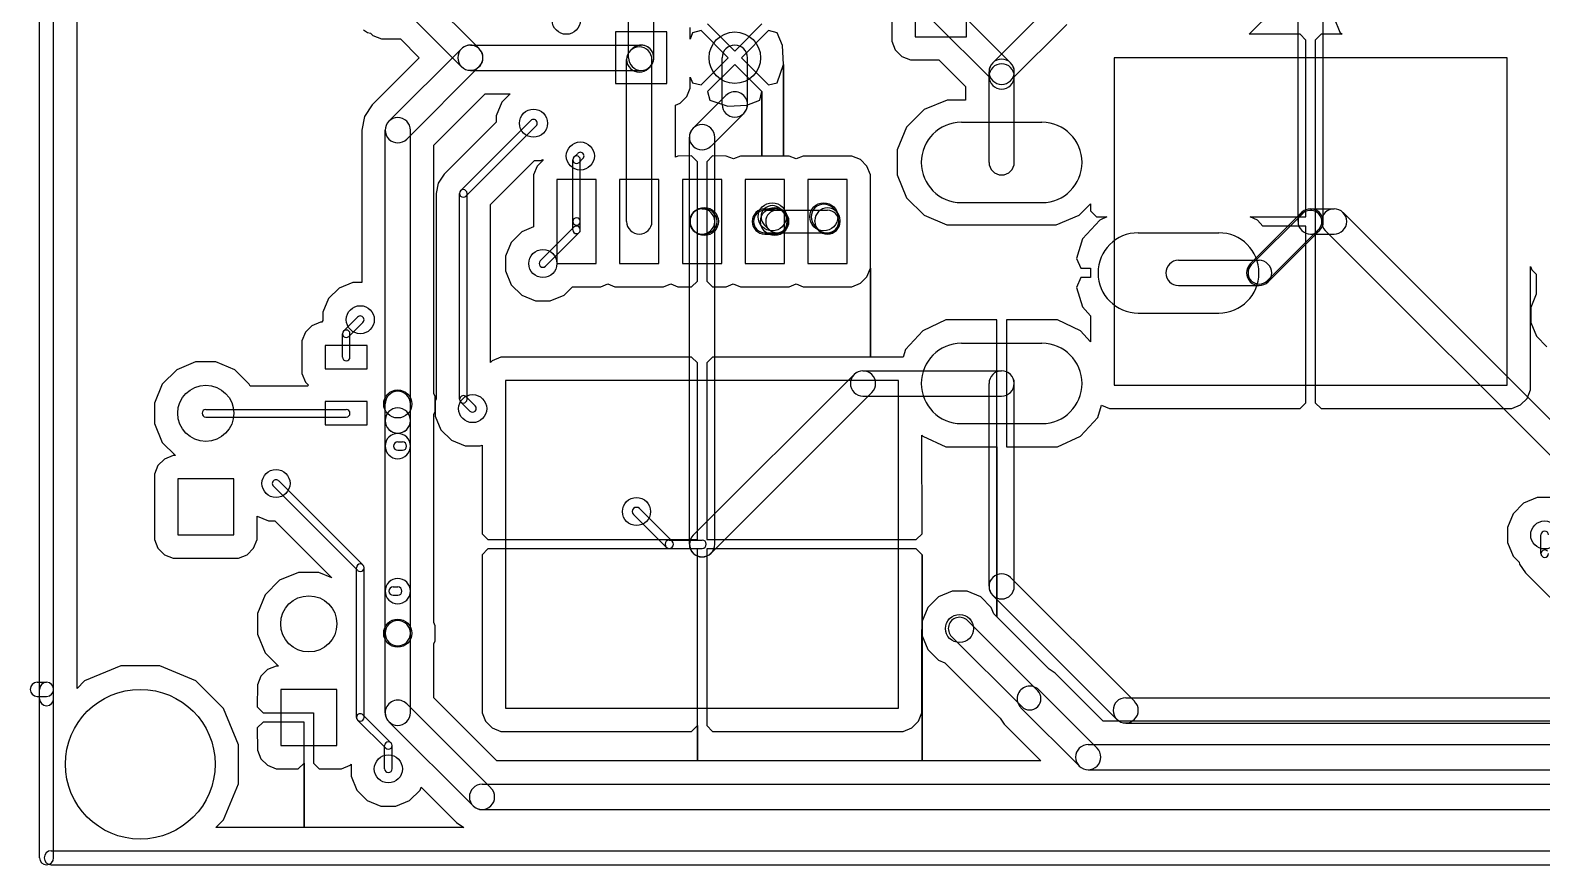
# Model space of a CAD drawing. Extents: x -29274 to 69862, y 24345 to 162744.
# Drawn here: x -8675 to 7468, y 24345 to 33264 of the extents above; entities that cross this region are included whole.
import ezdxf

# ---------------------------------------------------------------- set-up
doc = ezdxf.new("R2010")
doc.units = 0
doc.layers.add('BLACK', color=1, linetype='CONTINUOUS')

msp = doc.modelspace()

# ---------------------------------------------------------------- linework, layer by layer
at = {"layer": 'BLACK'}
for p, q in [((-8575, 26120), (-8575, 77770)), ((-8425, 26120), (-8425, 77770)), ((-8175, 26230), (-8175, 77445)), ((-8175, 26230), (-8175, 77445)), ((4865, 31220), (4865, 34670)), ((5135, 31220), (5135, 34670)), ((775, 33745), (775, 33195)), ((1325, 33195), (1325, 33745)), ((-3880, 33067), (-4503, 33690)), ((-4071, 32876), (-4694, 33499)), ((-2285, 32970), (-2285, 33420)), ((-2015, 32970), (-2015, 33420)), ((526, 33450), (526, 33146)), ((526, 33450), (526, 33146)), ((1795, 32916), (1146, 33565)), ((1605, 32916), (2204, 33515)), ((4343, 33220), (4602, 33477)), ((4343, 33220), (4602, 33477)), ((-5114, 33268), (-5073, 33240)), ((-5114, 33268), (-5073, 33240)), ((-1626, 33168), (-1626, 33294)), ((-1626, 33168), (-1626, 33294)), ((-1511, 33260), (-1602, 33237)), ((-1511, 33260), (-1602, 33237)), ((-1221, 32970), (-1511, 33260)), ((-1221, 32970), (-1511, 33260)), ((-1440, 33331), (-1150, 33041)), ((-1440, 33331), (-1150, 33041)), ((-1150, 33041), (-860, 33331)), ((-1150, 33041), (-860, 33331)), ((-789, 33260), (-1079, 32970)), ((-789, 33260), (-1079, 32970)), ((-698, 33237), (-789, 33260)), ((-698, 33237), (-789, 33260)), ((1604, 32725), (955, 33374)), ((1796, 32725), (2395, 33324)), ((5251, 33391), (5312, 33244)), ((5251, 33391), (5312, 33244)), ((-5073, 33240), (-5072, 33239)), ((-5073, 33240), (-5072, 33239)), ((-5072, 33239), (-5040, 33233)), ((-5072, 33239), (-5040, 33233)), ((-5040, 33233), (-5016, 33209)), ((-5040, 33233), (-5016, 33209)), ((-5016, 33209), (-4925, 33171)), ((-5016, 33209), (-4925, 33171)), ((-4925, 33171), (-4826, 33171)), ((-4925, 33171), (-4826, 33171)), ((-4826, 33171), (-4721, 33171)), ((-4826, 33171), (-4721, 33171)), ((-4721, 33171), (-4520, 32970)), ((-4721, 33171), (-4520, 32970)), ((-3974, 33105), (-2150, 33105)), ((-2425, 33245), (-2425, 32695)), ((-1875, 33245), (-2425, 33245)), ((-1875, 32695), (-1875, 33245)), ((-1602, 33237), (-1626, 33168)), ((-1602, 33237), (-1626, 33168)), ((-642, 33100), (-698, 33237)), ((-642, 33100), (-698, 33237)), ((-631, 32896), (-642, 33100)), ((-631, 32896), (-642, 33100)), ((526, 33146), (564, 33054)), ((526, 33146), (564, 33054)), ((775, 33195), (1325, 33195)), ((4888, 33220), (4343, 33220)), ((4888, 33220), (4343, 33220)), ((4950, 33158), (4888, 33220)), ((4950, 33158), (4888, 33220)), ((4950, 31270), (4950, 33158)), ((4950, 31270), (4950, 33158)), ((5112, 33220), (5050, 33158)), ((5112, 33220), (5050, 33158)), ((5050, 33158), (5050, 31320)), ((5050, 33158), (5050, 31320)), ((5336, 33220), (5112, 33220)), ((5336, 33220), (5112, 33220)), ((5312, 33244), (5336, 33220)), ((5312, 33244), (5336, 33220)), ((-4520, 32970), (-5022, 32467)), ((-4520, 32970), (-5022, 32467)), ((-4845, 32291), (-4070, 33066)), ((-2305, 31220), (-2305, 32950)), ((-2265, 33046), (-2246, 33065)), ((-2035, 31220), (-2035, 32950)), ((-1511, 32680), (-1221, 32970)), ((-1511, 32680), (-1221, 32970)), ((-1285, 32470), (-1285, 32970)), ((-1079, 32970), (-789, 32680)), ((-1079, 32970), (-789, 32680)), ((-1015, 32470), (-1015, 32970)), ((564, 33054), (634, 32984)), ((564, 33054), (634, 32984)), ((634, 32984), (725, 32946)), ((634, 32984), (725, 32946)), ((725, 32946), (824, 32946)), ((725, 32946), (824, 32946)), ((824, 32946), (1030, 32946)), ((824, 32946), (1030, 32946)), ((1030, 32946), (1315, 32661)), ((1030, 32946), (1315, 32661)), ((2900, 32970), (2900, 29470)), ((7100, 32970), (2900, 32970)), ((7100, 29470), (7100, 32970)), ((-4654, 32100), (-3879, 32875)), ((-3974, 32835), (-2150, 32835)), ((-2074, 32855), (-2055, 32874)), ((-1150, 32899), (-1440, 32609)), ((-1150, 32899), (-1440, 32609)), ((-860, 32609), (-1150, 32899)), ((-860, 32609), (-1150, 32899)), ((-698, 32703), (-631, 32896)), ((-698, 32703), (-631, 32896)), ((-631, 31919), (-631, 32896)), ((-631, 32896), (-631, 31919)), ((-631, 31919), (-631, 32896)), ((-631, 32896), (-631, 31919)), ((1565, 32770), (1565, 32820)), ((1835, 32770), (1835, 32820)), ((-2425, 32695), (-1875, 32695)), ((-1664, 32554), (-1626, 32645)), ((-1664, 32554), (-1626, 32645)), ((-1626, 32744), (-1626, 32762)), ((-1626, 32762), (-1602, 32703)), ((-1626, 32744), (-1626, 32762)), ((-1626, 32762), (-1602, 32703)), ((-1626, 32645), (-1626, 32744)), ((-1626, 32645), (-1626, 32744)), ((-1602, 32703), (-1511, 32680)), ((-1602, 32703), (-1511, 32680)), ((-789, 32680), (-698, 32703)), ((-789, 32680), (-698, 32703)), ((1315, 32661), (1315, 32517)), ((1315, 32661), (1315, 32517)), ((1565, 31852), (1565, 32770)), ((1835, 31852), (1835, 32770)), ((-5022, 32467), (-5106, 32343)), ((-5022, 32467), (-5106, 32343)), ((-4365, 32036), (-3816, 32585)), ((-4365, 32036), (-3816, 32585)), ((-3816, 32585), (-3549, 32585)), ((-3816, 32585), (-3549, 32585)), ((-3638, 32496), (-3699, 32350)), ((-3638, 32496), (-3699, 32350)), ((-3549, 32585), (-3638, 32496)), ((-3549, 32585), (-3638, 32496)), ((-1785, 32463), (-1734, 32484)), ((-1785, 32463), (-1734, 32484)), ((-1785, 31909), (-1785, 32463)), ((-1785, 31909), (-1785, 32463)), ((-1734, 32484), (-1664, 32554)), ((-1734, 32484), (-1664, 32554)), ((-1595, 32216), (-1246, 32565)), ((-1440, 32609), (-1417, 32518)), ((-1440, 32609), (-1417, 32518)), ((-1417, 32518), (-1224, 32451)), ((-1417, 32518), (-1224, 32451)), ((-1224, 32451), (-1020, 32462)), ((-1224, 32451), (-1020, 32462)), ((-1020, 32462), (-883, 32518)), ((-1020, 32462), (-883, 32518)), ((-883, 32518), (-860, 32609)), ((-883, 32518), (-860, 32609)), ((-860, 31919), (-860, 32609)), ((-860, 32609), (-860, 31919)), ((-860, 31919), (-860, 32609)), ((-860, 32609), (-860, 31919)), ((1117, 32517), (872, 32416)), ((1117, 32517), (872, 32416)), ((1315, 32517), (1117, 32517)), ((1315, 32517), (1117, 32517)), ((-5106, 32343), (-5135, 32195)), ((-5106, 32343), (-5135, 32195)), ((-4078, 31549), (-3329, 32298)), ((-3699, 32350), (-3699, 32282)), ((-3699, 32350), (-3699, 32282)), ((-1404, 32025), (-1055, 32374)), ((872, 32416), (685, 32229)), ((872, 32416), (685, 32229)), ((-5135, 32195), (-5135, 30569)), ((-5135, 32195), (-5135, 30569)), ((-4885, 29093), (-4885, 32195)), ((-4615, 29093), (-4615, 32195)), ((-3699, 32282), (-4255, 31725)), ((-3699, 32282), (-4255, 31725)), ((-4021, 31492), (-3272, 32241)), ((685, 32229), (583, 31984)), ((685, 32229), (583, 31984)), ((1270, 32280), (2130, 32280)), ((-4365, 29383), (-4365, 32036)), ((-4365, 29383), (-4365, 32036)), ((-1635, 31220), (-1635, 32120)), ((-1365, 31220), (-1365, 32120)), ((583, 31984), (583, 31719)), ((583, 31984), (583, 31719)), ((-3760, 31400), (-3289, 31871)), ((-3760, 31400), (-3289, 31871)), ((-3261, 31811), (-3299, 31720)), ((-3261, 31811), (-3299, 31720)), ((-3289, 31871), (-3221, 31871)), ((-3289, 31871), (-3221, 31871)), ((-3199, 31873), (-3261, 31811)), ((-3199, 31873), (-3261, 31811)), ((-3221, 31871), (-3199, 31881)), ((-3221, 31871), (-3199, 31881)), ((-3199, 31881), (-3199, 31873)), ((-3199, 31881), (-3199, 31873)), ((-2880, 31220), (-2880, 31880)), ((-2868, 31908), (-2828, 31948)), ((-2812, 31852), (-2772, 31892)), ((-2800, 31220), (-2800, 31880)), ((-1759, 31919), (-1785, 31909)), ((-1759, 31919), (-1785, 31909)), ((-1612, 31920), (-1759, 31919)), ((-1612, 31920), (-1759, 31919)), ((-1550, 31858), (-1612, 31920)), ((-1550, 31858), (-1612, 31920)), ((-1550, 31320), (-1550, 31858)), ((-1550, 31320), (-1550, 31858)), ((-1388, 31920), (-1450, 31858)), ((-1388, 31920), (-1450, 31858)), ((-1450, 31858), (-1450, 31320)), ((-1450, 31858), (-1450, 31320)), ((-1241, 31919), (-1388, 31920)), ((-1241, 31919), (-1388, 31920)), ((-1165, 31888), (-1241, 31919)), ((-1165, 31888), (-1241, 31919)), ((-1089, 31919), (-1165, 31888)), ((-1089, 31919), (-1165, 31888)), ((-860, 31919), (-1089, 31919)), ((-860, 31919), (-1089, 31919)), ((-669, 31919), (-860, 31919)), ((-669, 31919), (-860, 31919)), ((-631, 31919), (-669, 31919)), ((-631, 31919), (-669, 31919)), ((-570, 31919), (-631, 31919)), ((-570, 31919), (-631, 31919)), ((-495, 31888), (-570, 31919)), ((-495, 31888), (-570, 31919)), ((-419, 31919), (-495, 31888)), ((-419, 31919), (-495, 31888)), ((1, 31919), (-419, 31919)), ((1, 31919), (-419, 31919)), ((100, 31919), (1, 31919)), ((100, 31919), (1, 31919)), ((191, 31881), (100, 31919)), ((191, 31881), (100, 31919)), ((261, 31811), (191, 31881)), ((261, 31811), (191, 31881)), ((299, 31719), (261, 31811)), ((299, 31719), (261, 31811)), ((-4255, 31725), (-4318, 31631)), ((-4255, 31725), (-4318, 31631)), ((-3299, 31720), (-3299, 31621)), ((-3299, 31720), (-3299, 31621)), ((-3050, 31670), (-3050, 30770)), ((-2630, 31670), (-3050, 31670)), ((-2630, 30770), (-2630, 31670)), ((-2380, 31670), (-2380, 30770)), ((-1960, 31670), (-2380, 31670)), ((-1960, 30770), (-1960, 31670)), ((-1710, 31670), (-1710, 30770)), ((-1290, 31670), (-1710, 31670)), ((-1290, 30770), (-1290, 31670)), ((-1040, 31670), (-1040, 30770)), ((-620, 31670), (-1040, 31670)), ((-620, 30770), (-620, 31670)), ((-370, 31670), (-370, 30770)), ((50, 31670), (-370, 31670)), ((50, 30770), (50, 31670)), ((299, 30819), (299, 31719)), ((299, 30819), (299, 31719)), ((583, 31719), (684, 31474)), ((583, 31719), (684, 31474)), ((-4318, 31631), (-4340, 31520)), ((-4318, 31631), (-4340, 31520)), ((-4340, 31520), (-4340, 29323)), ((-4340, 31520), (-4340, 29323)), ((-4090, 29320), (-4090, 31520)), ((-4010, 29320), (-4010, 31520)), ((-3299, 31621), (-3299, 31161)), ((-3299, 31621), (-3299, 31161)), ((-3760, 29712), (-3760, 31400)), ((-3760, 29712), (-3760, 31400)), ((-1550, 31270), (-1550, 31320)), ((-1550, 31270), (-1550, 31320)), ((-1499, 31355), (-1475, 31355)), ((-1450, 31320), (-1450, 31270)), ((-1450, 31320), (-1450, 31270)), ((-830, 31340), (-160, 31340)), ((-829, 31355), (-725, 31355)), ((-700, 31340), (-160, 31340)), ((-665, 31355), (-615, 31305)), ((-104, 31365), (-65, 31326)), ((684, 31474), (871, 31287)), ((684, 31474), (871, 31287)), ((1270, 31422), (2130, 31422)), ((2528, 31286), (2650, 31409)), ((2528, 31286), (2650, 31409)), ((2650, 31409), (2650, 31332)), ((2650, 31409), (2650, 31332)), ((2650, 31332), (2712, 31270)), ((2650, 31332), (2712, 31270)), ((5000, 31355), (5250, 31355)), ((5050, 31320), (5050, 31270)), ((5050, 31320), (5050, 31270)), ((-3299, 31161), (-3426, 31108)), ((-3299, 31161), (-3426, 31108)), ((-3228, 30799), (-2869, 31158)), ((-2880, 31130), (-2880, 31220)), ((-2800, 31130), (-2800, 31220)), ((-1635, 27770), (-1635, 31220)), ((-1550, 31170), (-1550, 31270)), ((-1550, 31170), (-1550, 31270)), ((-1550, 31120), (-1550, 31170)), ((-1550, 31120), (-1550, 31170)), ((-1450, 31270), (-1450, 31170)), ((-1450, 31270), (-1450, 31170)), ((-1450, 31170), (-1450, 31120)), ((-1450, 31170), (-1450, 31120)), ((-1365, 27770), (-1365, 31220)), ((-835, 31185), (-785, 31135)), ((-295, 31220), (-295, 31230)), ((-295, 31174), (-256, 31135)), ((-25, 31220), (-25, 31230)), ((871, 31287), (1116, 31185)), ((871, 31287), (1116, 31185)), ((1116, 31185), (1381, 31185)), ((1116, 31185), (1381, 31185)), ((1381, 31185), (2283, 31185)), ((1381, 31185), (2283, 31185)), ((2283, 31185), (2528, 31286)), ((2283, 31185), (2528, 31286)), ((2747, 31234), (2563, 31033)), ((2747, 31234), (2563, 31033)), ((2712, 31270), (2824, 31270)), ((2712, 31270), (2824, 31270)), ((2824, 31270), (2747, 31234)), ((2824, 31270), (2747, 31234)), ((4431, 31234), (4353, 31270)), ((4353, 31270), (4950, 31270)), ((4431, 31234), (4353, 31270)), ((4353, 31270), (4950, 31270)), ((4355, 30766), (4904, 31315)), ((4366, 30755), (4915, 31304)), ((4489, 31170), (4431, 31234)), ((4489, 31170), (4431, 31234)), ((4950, 31170), (4489, 31170)), ((4950, 31170), (4489, 31170)), ((4950, 29282), (4950, 31170)), ((4950, 29282), (4950, 31170)), ((5050, 31270), (5050, 31170)), ((5050, 31270), (5050, 31170)), ((5050, 31170), (5050, 31120)), ((5050, 31170), (5050, 31120)), ((5346, 31315), (8095, 28566)), ((-3538, 30996), (-3599, 30850)), ((-3538, 30996), (-3599, 30850)), ((-3426, 31108), (-3538, 30996)), ((-3426, 31108), (-3538, 30996)), ((-3171, 30742), (-2812, 31101)), ((-1550, 30582), (-1550, 31120)), ((-1550, 30582), (-1550, 31120)), ((-1499, 31085), (-1475, 31085)), ((-1450, 31120), (-1450, 30582)), ((-1450, 31120), (-1450, 30582)), ((-830, 31100), (-160, 31100)), ((-829, 31085), (-725, 31085)), ((-700, 31100), (-160, 31100)), ((2563, 31033), (2498, 30825)), ((2563, 31033), (2498, 30825)), ((3159, 31099), (4019, 31099)), ((4535, 30586), (5084, 31135)), ((4546, 30575), (5095, 31124)), ((5000, 31085), (5250, 31085)), ((5050, 31120), (5050, 29282)), ((5050, 31120), (5050, 29282)), ((5155, 31124), (7904, 28375)), ((-3599, 30850), (-3599, 30691)), ((-3599, 30850), (-3599, 30691)), ((-3599, 30691), (-3538, 30544)), ((-3599, 30691), (-3538, 30544)), ((-3050, 30770), (-2630, 30770)), ((-2380, 30770), (-1960, 30770)), ((-1710, 30770), (-1290, 30770)), ((-1040, 30770), (-620, 30770)), ((-370, 30770), (50, 30770)), ((261, 30629), (299, 30720)), ((261, 30629), (299, 30720)), ((299, 30720), (299, 30819)), ((299, 30720), (299, 30819)), ((299, 29770), (299, 30720)), ((299, 30720), (299, 29770)), ((299, 29770), (299, 30720)), ((299, 30720), (299, 29770)), ((2498, 30825), (2545, 30720)), ((2498, 30825), (2545, 30720)), ((2545, 30720), (2650, 30720)), ((2545, 30720), (2650, 30720)), ((2650, 30720), (2650, 30620)), ((2650, 30720), (2650, 30620)), ((3589, 30805), (4449, 30805)), ((7349, 29519), (7349, 30739)), ((7349, 30739), (7364, 30704)), ((7349, 29519), (7349, 30739)), ((7349, 30739), (7364, 30704)), ((7364, 30704), (7410, 30658)), ((7364, 30704), (7410, 30658)), ((-5229, 30569), (-5376, 30508)), ((-5229, 30569), (-5376, 30508)), ((-5135, 30569), (-5229, 30569)), ((-5135, 30569), (-5229, 30569)), ((-3538, 30544), (-3426, 30432)), ((-3538, 30544), (-3426, 30432)), ((-2974, 30432), (-2885, 30521)), ((-2974, 30432), (-2885, 30521)), ((-2885, 30521), (-2581, 30521)), ((-2885, 30521), (-2581, 30521)), ((-2581, 30521), (-2506, 30553)), ((-2581, 30521), (-2506, 30553)), ((-2506, 30553), (-2430, 30521)), ((-2506, 30553), (-2430, 30521)), ((-2430, 30521), (-2331, 30521)), ((-2430, 30521), (-2331, 30521)), ((-2331, 30521), (-1911, 30521)), ((-2331, 30521), (-1911, 30521)), ((-1911, 30521), (-1835, 30553)), ((-1911, 30521), (-1835, 30553)), ((-1835, 30553), (-1759, 30521)), ((-1835, 30553), (-1759, 30521)), ((-1759, 30521), (-1612, 30520)), ((-1759, 30521), (-1612, 30520)), ((-1612, 30520), (-1550, 30582)), ((-1612, 30520), (-1550, 30582)), ((-1450, 30582), (-1388, 30520)), ((-1450, 30582), (-1388, 30520)), ((-1388, 30520), (-1241, 30521)), ((-1388, 30520), (-1241, 30521)), ((-1241, 30521), (-1166, 30553)), ((-1241, 30521), (-1166, 30553)), ((-1166, 30553), (-1090, 30521)), ((-1166, 30553), (-1090, 30521)), ((-1090, 30521), (-991, 30521)), ((-1090, 30521), (-991, 30521)), ((-991, 30521), (-571, 30521)), ((-991, 30521), (-571, 30521)), ((-571, 30521), (-496, 30553)), ((-571, 30521), (-496, 30553)), ((-496, 30553), (-420, 30521)), ((-496, 30553), (-420, 30521)), ((-420, 30521), (-321, 30521)), ((-420, 30521), (-321, 30521)), ((-321, 30521), (99, 30521)), ((-321, 30521), (99, 30521)), ((99, 30521), (191, 30559)), ((99, 30521), (191, 30559)), ((191, 30559), (261, 30629)), ((191, 30559), (261, 30629)), ((2545, 30620), (2498, 30515)), ((2545, 30620), (2498, 30515)), ((2498, 30515), (2563, 30307)), ((2498, 30515), (2563, 30307)), ((2650, 30620), (2545, 30620)), ((2650, 30620), (2545, 30620)), ((3589, 30535), (4449, 30535)), ((7410, 30658), (7410, 30442)), ((7410, 30658), (7410, 30442)), ((-5488, 30396), (-5549, 30250)), ((-5488, 30396), (-5549, 30250)), ((-5376, 30508), (-5488, 30396)), ((-5376, 30508), (-5488, 30396)), ((-3426, 30432), (-3280, 30371)), ((-3426, 30432), (-3280, 30371)), ((-3280, 30371), (-3121, 30371)), ((-3280, 30371), (-3121, 30371)), ((-3121, 30371), (-2974, 30432)), ((-3121, 30371), (-2974, 30432)), ((7410, 30442), (7351, 30300)), ((7410, 30442), (7351, 30300)), ((-5549, 30250), (-5549, 30160)), ((-5549, 30250), (-5549, 30160)), ((-5328, 30048), (-5178, 30198)), ((2563, 30307), (2650, 30212)), ((2563, 30307), (2650, 30212)), ((2650, 30212), (2650, 29935)), ((2650, 30212), (2650, 29935)), ((3159, 30241), (4019, 30241)), ((7351, 30300), (7351, 30141)), ((7351, 30300), (7351, 30141)), ((-5736, 30036), (-5774, 29945)), ((-5736, 30036), (-5774, 29945)), ((-5666, 30106), (-5736, 30036)), ((-5666, 30106), (-5736, 30036)), ((-5574, 30144), (-5666, 30106)), ((-5574, 30144), (-5666, 30106)), ((-5560, 30144), (-5574, 30144)), ((-5560, 30144), (-5574, 30144)), ((-5549, 30160), (-5560, 30144)), ((-5549, 30160), (-5560, 30144)), ((-5272, 29992), (-5122, 30142)), ((858, 30053), (674, 29852)), ((858, 30053), (674, 29852)), ((1105, 30168), (858, 30053)), ((1105, 30168), (858, 30053)), ((1650, 30168), (1105, 30168)), ((1650, 30168), (1105, 30168)), ((1650, 29589), (1650, 30168)), ((1650, 29589), (1650, 30168)), ((2295, 30168), (1750, 30168)), ((1750, 30168), (1750, 29589)), ((2295, 30168), (1750, 30168)), ((1750, 30168), (1750, 29589)), ((2542, 30053), (2295, 30168)), ((2542, 30053), (2295, 30168)), ((2650, 29935), (2542, 30053)), ((2650, 29935), (2542, 30053)), ((7351, 30141), (7412, 29994)), ((7351, 30141), (7412, 29994)), ((-5774, 29945), (-5774, 29846)), ((-5774, 29945), (-5774, 29846)), ((-5075, 29895), (-5525, 29895)), ((-5525, 29895), (-5525, 29645)), ((-5340, 29770), (-5340, 30020)), ((-5260, 29770), (-5260, 30020)), ((-5075, 29645), (-5075, 29895)), ((1270, 29918), (2130, 29918)), ((7412, 29994), (7524, 29882)), ((7412, 29994), (7524, 29882)), ((-6909, 29719), (-7111, 29635)), ((-6909, 29719), (-7111, 29635)), ((-6691, 29719), (-6909, 29719)), ((-6691, 29719), (-6909, 29719)), ((-6489, 29635), (-6691, 29719)), ((-6489, 29635), (-6691, 29719)), ((-5774, 29846), (-5774, 29596)), ((-5774, 29846), (-5774, 29596)), ((-3741, 29731), (-3760, 29712)), ((-3741, 29731), (-3760, 29712)), ((-3649, 29769), (-3741, 29731)), ((-3649, 29769), (-3741, 29731)), ((-1612, 29770), (-3649, 29769)), ((-1612, 29770), (-3649, 29769)), ((-1550, 29708), (-1612, 29770)), ((-1550, 29708), (-1612, 29770)), ((-1550, 27820), (-1550, 29708)), ((-1550, 27820), (-1550, 29708)), ((-1388, 29770), (-1450, 29708)), ((-1388, 29770), (-1450, 29708)), ((-1450, 29708), (-1450, 27820)), ((-1450, 29708), (-1450, 27820)), ((299, 29770), (-1388, 29770)), ((299, 29770), (-1388, 29770)), ((648, 29770), (299, 29770)), ((648, 29770), (299, 29770)), ((674, 29852), (648, 29770)), ((674, 29852), (648, 29770)), ((-7111, 29635), (-7265, 29481)), ((-7111, 29635), (-7265, 29481)), ((-6335, 29481), (-6489, 29635)), ((-6335, 29481), (-6489, 29635)), ((-5774, 29596), (-5736, 29504)), ((-5774, 29596), (-5736, 29504)), ((-5525, 29645), (-5075, 29645)), ((124, 29585), (-1595, 27866)), ((219, 29624), (1699, 29624)), ((1650, 29539), (1650, 29589)), ((1650, 29539), (1650, 29589)), ((1750, 29589), (1750, 29539)), ((1750, 29589), (1750, 29539)), ((-7265, 29481), (-7349, 29279)), ((-7265, 29481), (-7349, 29279)), ((-6327, 29460), (-6335, 29481)), ((-6327, 29460), (-6335, 29481)), ((-5712, 29460), (-6327, 29460)), ((-5712, 29460), (-6327, 29460)), ((-5736, 29504), (-5702, 29470)), ((-5736, 29504), (-5702, 29470)), ((-5702, 29470), (-5712, 29460)), ((-5702, 29470), (-5712, 29460)), ((-4351, 29349), (-4365, 29383)), ((-4351, 29349), (-4365, 29383)), ((-3600, 29520), (-3600, 26020)), ((600, 29520), (-3600, 29520)), ((315, 29394), (-1404, 27675)), ((600, 26020), (600, 29520)), ((1565, 27321), (1565, 29489)), ((1650, 29439), (1650, 29539)), ((1650, 29439), (1650, 29539)), ((1650, 29389), (1650, 29439)), ((1650, 29389), (1650, 29439)), ((1650, 28810), (1650, 29389)), ((1650, 28810), (1650, 29389)), ((1750, 29539), (1750, 29439)), ((1750, 29539), (1750, 29439)), ((1750, 29439), (1750, 29389)), ((1750, 29439), (1750, 29389)), ((1750, 29389), (1750, 28810)), ((1750, 29389), (1750, 28810)), ((1835, 27321), (1835, 29489)), ((2900, 29470), (7100, 29470)), ((7311, 29329), (7349, 29420)), ((7311, 29329), (7349, 29420)), ((7349, 29420), (7349, 29519)), ((7349, 29420), (7349, 29519)), ((-7349, 29279), (-7349, 29061)), ((-7349, 29279), (-7349, 29061)), ((-5075, 29295), (-5525, 29295)), ((-5525, 29295), (-5525, 29045)), ((-5075, 29045), (-5075, 29295)), ((-4885, 29092), (-4885, 29270)), ((-4615, 29092), (-4615, 29270)), ((-4351, 29190), (-4351, 29349)), ((-4351, 29190), (-4351, 29349)), ((-4340, 29322), (-4349, 29300)), ((-4340, 29322), (-4349, 29300)), ((-4349, 29300), (-4349, 29141)), ((-4349, 29300), (-4349, 29141)), ((-4340, 29323), (-4340, 29322)), ((-4340, 29323), (-4340, 29322)), ((-3979, 29192), (-4078, 29291)), ((-3922, 29249), (-4021, 29348)), ((219, 29354), (1699, 29354)), ((2726, 29126), (2766, 29256)), ((2726, 29126), (2766, 29256)), ((2766, 29256), (2851, 29221)), ((2766, 29256), (2851, 29221)), ((2851, 29221), (4888, 29220)), ((2851, 29221), (4888, 29220)), ((4888, 29220), (4950, 29282)), ((4888, 29220), (4950, 29282)), ((5050, 29282), (5112, 29220)), ((5050, 29282), (5112, 29220)), ((5112, 29220), (7149, 29221)), ((5112, 29220), (7149, 29221)), ((7149, 29221), (7241, 29259)), ((7149, 29221), (7241, 29259)), ((7241, 29259), (7311, 29329)), ((7241, 29259), (7311, 29329)), ((-7349, 29061), (-7265, 28859)), ((-7349, 29061), (-7265, 28859)), ((-6800, 29210), (-5300, 29210)), ((-6800, 29130), (-5300, 29130)), ((-4885, 28820), (-4885, 29092)), ((-4615, 28820), (-4615, 29092)), ((-4365, 29157), (-4351, 29190)), ((-4365, 29157), (-4351, 29190)), ((-4365, 29092), (-4365, 29157)), ((-4365, 29092), (-4365, 29157)), ((-4365, 28820), (-4365, 29092)), ((-4365, 28820), (-4365, 29092)), ((-4349, 29141), (-4288, 28994)), ((-4349, 29141), (-4288, 28994)), ((1270, 29060), (2130, 29060)), ((2542, 28925), (2726, 29126)), ((2542, 28925), (2726, 29126)), ((-5525, 29045), (-5075, 29045)), ((-4288, 28994), (-4176, 28882)), ((-4288, 28994), (-4176, 28882)), ((850, 27882), (849, 28935)), ((849, 28935), (858, 28925)), ((850, 27882), (849, 28935)), ((849, 28935), (858, 28925)), ((858, 28925), (1105, 28810)), ((858, 28925), (1105, 28810)), ((2295, 28810), (2542, 28925)), ((2295, 28810), (2542, 28925)), ((-7265, 28859), (-7125, 28719)), ((-7265, 28859), (-7125, 28719)), ((-4885, 27270), (-4885, 28820)), ((-4750, 28865), (-4700, 28865)), ((-4750, 28865), (-4700, 28865)), ((-4750, 28865), (-4700, 28865)), ((-4750, 28775), (-4700, 28775)), ((-4750, 28775), (-4700, 28775)), ((-4750, 28775), (-4700, 28775)), ((-4615, 27270), (-4615, 28820)), ((-4365, 27270), (-4365, 28820)), ((-4365, 27270), (-4365, 28820)), ((-4176, 28882), (-4030, 28821)), ((-4176, 28882), (-4030, 28821)), ((-4030, 28821), (-3871, 28821)), ((-4030, 28821), (-3871, 28821)), ((-3871, 28821), (-3850, 28830)), ((-3871, 28821), (-3850, 28830)), ((-3850, 28830), (-3850, 27882)), ((-3850, 28830), (-3850, 27882)), ((1105, 28810), (1650, 28810)), ((1105, 28810), (1650, 28810)), ((1650, 26994), (1650, 28810)), ((1650, 28810), (1650, 26994)), ((1650, 26994), (1650, 28810)), ((1650, 28810), (1650, 26994)), ((1750, 28810), (2295, 28810)), ((1750, 28810), (2295, 28810)), ((-7311, 28611), (-7349, 28520)), ((-7311, 28611), (-7349, 28520)), ((-7241, 28681), (-7311, 28611)), ((-7241, 28681), (-7311, 28611)), ((-7149, 28719), (-7241, 28681)), ((-7149, 28719), (-7241, 28681)), ((-7125, 28719), (-7149, 28719)), ((-7125, 28719), (-7149, 28719)), ((-7349, 28520), (-7349, 28421)), ((-7349, 28520), (-7349, 28421)), ((-7349, 28421), (-7349, 27821)), ((-7349, 28421), (-7349, 27821)), ((-6500, 28470), (-7100, 28470)), ((-7100, 28470), (-7100, 27870)), ((-6500, 27870), (-6500, 28470)), ((-5122, 27549), (-6021, 28448)), ((-5179, 27492), (-6078, 28391)), ((7421, 28269), (7274, 28208)), ((7421, 28269), (7274, 28208)), ((7580, 28269), (7421, 28269)), ((7580, 28269), (7421, 28269)), ((-2168, 28151), (-1819, 27802)), ((7162, 28096), (7101, 27950)), ((7162, 28096), (7101, 27950)), ((7274, 28208), (7162, 28096)), ((7274, 28208), (7162, 28096)), ((-6251, 27919), (-6251, 28072)), ((-6251, 28072), (-6130, 28021)), ((-6251, 27919), (-6251, 28072)), ((-6251, 28072), (-6130, 28021)), ((-6130, 28021), (-6062, 28021)), ((-6130, 28021), (-6062, 28021)), ((-6062, 28021), (-5453, 27412)), ((-6062, 28021), (-5453, 27412)), ((-2231, 28088), (-1882, 27739)), ((7101, 27950), (7101, 27791)), ((7101, 27950), (7101, 27791)), ((-7349, 27821), (-7311, 27729)), ((-7349, 27821), (-7311, 27729)), ((-7100, 27870), (-6500, 27870)), ((-6289, 27729), (-6251, 27820)), ((-6289, 27729), (-6251, 27820)), ((-6251, 27820), (-6251, 27919)), ((-6251, 27820), (-6251, 27919)), ((-3850, 27882), (-3788, 27820)), ((-3850, 27882), (-3788, 27820)), ((-3788, 27820), (-1550, 27820)), ((-3788, 27820), (-1550, 27820)), ((-1850, 27815), (-1500, 27815)), ((-1450, 27820), (788, 27820)), ((-1450, 27820), (788, 27820)), ((788, 27820), (850, 27882)), ((788, 27820), (850, 27882)), ((7101, 27791), (7162, 27644)), ((7101, 27791), (7162, 27644)), ((7460, 27670), (7460, 27870)), ((-7311, 27729), (-7241, 27659)), ((-7311, 27729), (-7241, 27659)), ((-7241, 27659), (-7150, 27621)), ((-7241, 27659), (-7150, 27621)), ((-7150, 27621), (-7051, 27621)), ((-7150, 27621), (-7051, 27621)), ((-7051, 27621), (-6451, 27621)), ((-7051, 27621), (-6451, 27621)), ((-6451, 27621), (-6359, 27659)), ((-6451, 27621), (-6359, 27659)), ((-6359, 27659), (-6289, 27729)), ((-6359, 27659), (-6289, 27729)), ((-3788, 27720), (-3850, 27658)), ((-3788, 27720), (-3850, 27658)), ((-3850, 27658), (-3849, 26069)), ((-3850, 27658), (-3849, 26069)), ((-1550, 27720), (-3788, 27720)), ((-1550, 27720), (-3788, 27720)), ((-1850, 27725), (-1500, 27725)), ((-1550, 25832), (-1550, 27720)), ((-1550, 25832), (-1550, 27720)), ((788, 27720), (-1450, 27720)), ((-1450, 27720), (-1450, 25832)), ((788, 27720), (-1450, 27720)), ((-1450, 27720), (-1450, 25832)), ((850, 27658), (788, 27720)), ((850, 27658), (788, 27720)), ((849, 26069), (850, 27658)), ((849, 26069), (850, 27658)), ((850, 25455), (850, 27658)), ((850, 27658), (850, 25455)), ((850, 25455), (850, 27658)), ((850, 27658), (850, 25455)), ((7162, 27644), (7228, 27578)), ((7162, 27644), (7228, 27578)), ((-5809, 27469), (-6011, 27385)), ((-5809, 27469), (-6011, 27385)), ((-5591, 27469), (-5809, 27469)), ((-5591, 27469), (-5809, 27469)), ((-5453, 27412), (-5591, 27469)), ((-5453, 27412), (-5591, 27469)), ((-5190, 25920), (-5190, 27520)), ((-5110, 25920), (-5110, 27520)), ((7228, 27578), (7232, 27559)), ((7228, 27578), (7232, 27559)), ((7232, 27559), (7295, 27465)), ((7232, 27559), (7295, 27465)), ((7295, 27465), (8344, 26416)), ((7295, 27465), (8344, 26416)), ((-6011, 27385), (-6165, 27231)), ((-6011, 27385), (-6165, 27231)), ((-4800, 27315), (-4750, 27315)), ((1796, 27415), (3119, 26092)), ((-6165, 27231), (-6249, 27029)), ((-6165, 27231), (-6249, 27029)), ((-4885, 26820), (-4885, 27270)), ((-4800, 27225), (-4750, 27225)), ((-4615, 26820), (-4615, 27270)), ((-4365, 26933), (-4365, 27270)), ((-4365, 26933), (-4365, 27270)), ((1024, 27208), (912, 27096)), ((1024, 27208), (912, 27096)), ((1171, 27269), (1024, 27208)), ((1171, 27269), (1024, 27208)), ((1330, 27269), (1171, 27269)), ((1330, 27269), (1171, 27269)), ((1476, 27208), (1330, 27269)), ((1476, 27208), (1330, 27269)), ((1588, 27096), (1476, 27208)), ((1588, 27096), (1476, 27208)), ((1605, 27224), (2928, 25901)), ((-6249, 27029), (-6249, 26811)), ((-6249, 27029), (-6249, 26811)), ((912, 27096), (851, 26950)), ((912, 27096), (851, 26950)), ((1616, 27028), (1588, 27096)), ((1616, 27028), (1588, 27096)), ((1650, 26994), (1616, 27028)), ((1650, 26994), (1616, 27028)), ((2207, 26436), (1650, 26994)), ((2207, 26436), (1650, 26994)), ((-6249, 26811), (-6165, 26609)), ((-6249, 26811), (-6165, 26609)), ((-4885, 25970), (-4885, 26820)), ((-4615, 25970), (-4615, 26820)), ((-4351, 26899), (-4365, 26933)), ((-4351, 26899), (-4365, 26933)), ((-4351, 26740), (-4351, 26899)), ((-4351, 26740), (-4351, 26899)), ((851, 26950), (851, 26791)), ((851, 26950), (851, 26791)), ((2085, 26205), (1335, 26955)), ((-4365, 26707), (-4351, 26740)), ((-4365, 26707), (-4351, 26740)), ((-4365, 26130), (-4365, 26707)), ((-4365, 26130), (-4365, 26707)), ((851, 26791), (912, 26644)), ((851, 26791), (912, 26644)), ((912, 26644), (1024, 26532)), ((912, 26644), (1024, 26532)), ((1915, 26035), (1165, 26785)), ((-6165, 26609), (-6025, 26469)), ((-6165, 26609), (-6025, 26469)), ((1024, 26532), (1092, 26504)), ((1024, 26532), (1092, 26504)), ((1092, 26504), (1684, 25913)), ((1092, 26504), (1684, 25913)), ((-7708, 26470), (-8094, 26310)), ((-7708, 26470), (-8094, 26310)), ((-7290, 26470), (-7708, 26470)), ((-7290, 26470), (-7708, 26470)), ((-6905, 26310), (-7290, 26470)), ((-6905, 26310), (-7290, 26470)), ((-6211, 26361), (-6249, 26269)), ((-6211, 26361), (-6249, 26269)), ((-6141, 26431), (-6211, 26361)), ((-6141, 26431), (-6211, 26361)), ((-6050, 26469), (-6141, 26431)), ((-6050, 26469), (-6141, 26431)), ((-6025, 26469), (-6050, 26469)), ((-6025, 26469), (-6050, 26469)), ((2272, 26392), (2207, 26436)), ((2272, 26392), (2207, 26436)), ((2784, 25880), (2272, 26392)), ((2784, 25880), (2272, 26392)), ((-8600, 26295), (-8500, 26295)), ((-8575, 24420), (-8575, 26220)), ((-8425, 24420), (-8425, 26220)), ((-8094, 26310), (-8175, 26230)), ((-8094, 26310), (-8175, 26230)), ((-6610, 26014), (-6905, 26310)), ((-6610, 26014), (-6905, 26310)), ((-6249, 26269), (-6250, 26032)), ((-6249, 26269), (-6250, 26032)), ((-5400, 26220), (-6000, 26220)), ((-6000, 26220), (-6000, 25620)), ((-5400, 25620), (-5400, 26220)), ((2719, 25592), (2096, 26215)), ((-8600, 26145), (-8500, 26145)), ((-6450, 25628), (-6610, 26014)), ((-6450, 25628), (-6610, 26014)), ((-6250, 26032), (-6188, 25970)), ((-6250, 26032), (-6188, 25970)), ((-3755, 25166), (-4654, 26065)), ((-3691, 25455), (-4365, 26130)), ((-3691, 25455), (-4365, 26130)), ((-3849, 26069), (-3849, 25970)), ((-3849, 26069), (-3849, 25970)), ((-3600, 26020), (600, 26020)), ((849, 25970), (849, 26069)), ((849, 25970), (849, 26069)), ((2528, 25401), (1905, 26024)), ((3025, 26130), (10949, 26130)), ((-6188, 25870), (-6250, 25808)), ((-6188, 25870), (-6250, 25808)), ((-6188, 25970), (-5800, 25970)), ((-6188, 25970), (-5800, 25970)), ((-5750, 25870), (-6188, 25870)), ((-5750, 25870), (-6188, 25870)), ((-5800, 25970), (-5750, 25970)), ((-5800, 25970), (-5750, 25970)), ((-5750, 25970), (-5650, 25970)), ((-5750, 25970), (-5650, 25970)), ((-5750, 25432), (-5750, 25870)), ((-5750, 25432), (-5750, 25870)), ((-5650, 25970), (-5650, 25870)), ((-5650, 25970), (-5650, 25870)), ((-5650, 25870), (-5650, 25820)), ((-5650, 25870), (-5650, 25820)), ((-4878, 25592), (-5178, 25892)), ((-4822, 25648), (-5122, 25948)), ((-3946, 24975), (-4845, 25874)), ((-3849, 25970), (-3811, 25879)), ((-3849, 25970), (-3811, 25879)), ((-3811, 25879), (-3741, 25809)), ((-3811, 25879), (-3741, 25809)), ((-1612, 25770), (-1550, 25832)), ((-1612, 25770), (-1550, 25832)), ((-1550, 25455), (-1550, 25832)), ((-1550, 25832), (-1550, 25455)), ((-1550, 25455), (-1550, 25832)), ((-1550, 25832), (-1550, 25455)), ((-1450, 25832), (-1388, 25770)), ((-1450, 25832), (-1388, 25770)), ((741, 25809), (811, 25879)), ((741, 25809), (811, 25879)), ((811, 25879), (849, 25970)), ((811, 25879), (849, 25970)), ((1684, 25913), (1728, 25848)), ((1684, 25913), (1728, 25848)), ((1728, 25848), (2120, 25455)), ((1728, 25848), (2120, 25455)), ((17319, 25880), (2784, 25880)), ((17319, 25880), (2784, 25880)), ((3025, 25860), (10949, 25860)), ((-6250, 25808), (-6249, 25571)), ((-6250, 25808), (-6249, 25571)), ((-5650, 25820), (-5650, 25432)), ((-5650, 25820), (-5650, 25432)), ((-3741, 25809), (-3649, 25771)), ((-3741, 25809), (-3649, 25771)), ((-3649, 25771), (-1612, 25770)), ((-3649, 25771), (-1612, 25770)), ((-1388, 25770), (649, 25771)), ((-1388, 25770), (649, 25771)), ((649, 25771), (741, 25809)), ((649, 25771), (741, 25809)), ((-6450, 25210), (-6450, 25628)), ((-6450, 25210), (-6450, 25628)), ((-6249, 25571), (-6211, 25479)), ((-6249, 25571), (-6211, 25479)), ((-6000, 25620), (-5400, 25620)), ((-4890, 25370), (-4890, 25620)), ((-4810, 25370), (-4810, 25620)), ((2625, 25630), (21775, 25630)), ((-6211, 25479), (-6141, 25409)), ((-6211, 25479), (-6141, 25409)), ((-6141, 25409), (-6050, 25371)), ((-6141, 25409), (-6050, 25371)), ((-6050, 25371), (-5951, 25371)), ((-6050, 25371), (-5951, 25371)), ((-5951, 25371), (-5812, 25370)), ((-5951, 25371), (-5812, 25370)), ((-5812, 25370), (-5750, 25432)), ((-5812, 25370), (-5750, 25432)), ((-5750, 24745), (-5750, 25432)), ((-5750, 25432), (-5750, 24745)), ((-5750, 24745), (-5750, 25432)), ((-5750, 25432), (-5750, 24745)), ((-5650, 25432), (-5588, 25370)), ((-5650, 25432), (-5588, 25370)), ((-5588, 25370), (-5449, 25371)), ((-5588, 25370), (-5449, 25371)), ((-5449, 25371), (-5350, 25371)), ((-5449, 25371), (-5350, 25371)), ((-5350, 25371), (-5259, 25409)), ((-5350, 25371), (-5259, 25409)), ((-5259, 25409), (-5249, 25419)), ((-5259, 25409), (-5249, 25419)), ((-5249, 25419), (-5249, 25291)), ((-5249, 25419), (-5249, 25291)), ((-1550, 25455), (-3691, 25455)), ((-1550, 25455), (-3691, 25455)), ((850, 25455), (-1550, 25455)), ((850, 25455), (-1550, 25455)), ((2120, 25455), (850, 25455)), ((2120, 25455), (850, 25455)), ((2625, 25360), (21775, 25360)), ((-6610, 24825), (-6450, 25210)), ((-6610, 24825), (-6450, 25210)), ((-5249, 25291), (-5188, 25144)), ((-5249, 25291), (-5188, 25144)), ((-3850, 25205), (58250, 25205)), ((-5188, 25144), (-5076, 25032)), ((-5188, 25144), (-5076, 25032)), ((-5076, 25032), (-4930, 24971)), ((-5076, 25032), (-4930, 24971)), ((-4771, 24971), (-4624, 25032)), ((-4771, 24971), (-4624, 25032)), ((-4624, 25032), (-4512, 25144)), ((-4624, 25032), (-4512, 25144)), ((-4512, 25144), (-4500, 25175)), ((-4512, 25144), (-4500, 25175)), ((-4500, 25175), (-4123, 24798)), ((-4500, 25175), (-4123, 24798)), ((-4930, 24971), (-4771, 24971)), ((-4930, 24971), (-4771, 24971)), ((-3850, 24935), (58250, 24935)), ((-6691, 24745), (-6610, 24825)), ((-6691, 24745), (-6610, 24825)), ((-5750, 24745), (-6691, 24745)), ((-5750, 24745), (-6691, 24745)), ((-4044, 24745), (-5750, 24745)), ((-4044, 24745), (-5750, 24745)), ((-4123, 24798), (-4122, 24798)), ((-4123, 24798), (-4122, 24798)), ((-4122, 24798), (-4044, 24745)), ((-4122, 24798), (-4044, 24745)), ((-8450, 24495), (61700, 24495)), ((-8450, 24345), (61700, 24345))]:
    msp.add_line(p, q, dxfattribs=at)
for centre, radius in [((-2950, 33370), 150), ((-1150, 32970), 275), ((-3300, 32270), 150), ((-2800, 31920), 150), ((-1475, 31220), 150), ((-750, 31270), 150), ((-725, 31220), 150), ((-200, 31270), 150), ((-3200, 30770), 150), ((-5150, 30170), 150), ((-6800, 29170), 300), ((-4750, 29270), 150), ((-3950, 29220), 150), ((-6050, 28420), 150), ((-2200, 28120), 150), ((7500, 27870), 150), ((-5700, 26920), 300), ((-4750, 26820), 150), ((1250, 26870), 150), ((-7500, 25420), 800), ((-4850, 25370), 150)]:
    msp.add_circle(centre, radius, dxfattribs=at)
for centre, radius, start, end in [((-3974, 32970), 135, 90, 270), ((-3975, 32970), 135, 315, 495), ((-2150, 32970), 135, 315, 495), ((-2150, 32970), 135, 270, 450), ((-1150, 32970), 135, 360, 540), ((-3975, 32971), 135, 225, 405), ((-2170, 32950), 135, 360, 540), ((-2170, 32950), 135, 135, 315), ((-2150, 32970), 135, 180, 360), ((1700, 32820), 135, 360, 540), ((1700, 32820), 135, 135, 315), ((1700, 32770), 135, 360, 540), ((1700, 32820), 135, 225, 405), ((1700, 32770), 135, 180, 360), ((-1150, 32470), 135, 180, 360), ((-1150, 32470), 135, 315, 495), ((-4750, 32195), 135, 360, 540), ((-4749, 32196), 135, 135, 315), ((-3300, 32270), 40, 315, 495), ((-1500, 32120), 135, 360, 540), ((-1500, 32120), 135, 135, 315), ((1270, 31851), 429, 90, 270), ((2130, 31851), 429, 270, 450), ((-2840, 31880), 40, 360, 540), ((-2840, 31880), 40, 135, 315), ((-2800, 31920), 40, 315, 495), ((1700, 31852), 135, 180, 360), ((-4050, 31520), 40, 360, 540), ((-4050, 31520), 40, 135, 315), ((-1500, 31220), 135, 360, 540), ((-1499, 31220), 135, 90, 270), ((-1475, 31220), 135, 270, 450), ((-829, 31220), 135, 90, 270), ((-830, 31220), 120, 90, 270), ((-750, 31270), 120, 45, 225), ((-700, 31220), 120, 90, 270), ((-725, 31220), 135, 270, 450), ((-200, 31270), 135, 45, 225), ((-160, 31230), 135, 360, 540), ((-160, 31230), 135, 225, 405), ((-160, 31220), 120, 270, 450), ((-160, 31220), 120, 270, 450), ((5000, 31220), 135, 90, 270), ((4999, 31219), 135, 315, 495), ((4999, 31219), 120, 315, 495), ((5250, 31220), 135, 45, 225), ((5250, 31220), 135, 270, 450), ((-2840, 31220), 40, 360, 540), ((-2840, 31220), 40, 180, 360), ((-2840, 31130), 40, 315, 495), ((-2170, 31220), 135, 180, 360), ((-1500, 31220), 135, 180, 360), ((-700, 31220), 120, 225, 405), ((-160, 31220), 135, 180, 360), ((5000, 31220), 135, 180, 360), ((-2840, 31130), 40, 180, 360), ((3159, 30670), 429, 90, 270), ((4019, 30670), 429, 270, 450), ((-3200, 30770), 40, 135, 315), ((3589, 30670), 135, 90, 270), ((4451, 30671), 135, 135, 315), ((4451, 30671), 120, 135, 315), ((4449, 30670), 135, 270, 450), ((-5150, 30170), 40, 315, 495), ((-5300, 30020), 40, 360, 540), ((-5300, 30020), 40, 135, 315), ((1270, 29489), 429, 90, 270), ((2130, 29489), 429, 270, 450), ((-5300, 29770), 40, 180, 360), ((219, 29489), 135, 90, 270), ((219, 29489), 135, -45, 135), ((1700, 29489), 135, 360, 540), ((1699, 29489), 135, 270, 450), ((-4750, 29270), 135, 360, 540), ((-4750, 29092), 135, 360, 540), ((-4050, 29320), 40, 180, 360), ((-4049, 29319), 40, 405, 585), ((-3951, 29221), 40, 225, 405), ((-6800, 29170), 40, 90, 270), ((-5300, 29170), 40, 270, 450), ((-4750, 29093), 135, 180, 360), ((-4750, 29092), 135, 180, 360), ((-4750, 28820), 135, 360, 540), ((-4750, 28820), 135, 180, 360), ((-4750, 28820), 45, 90, 270), ((-4750, 28820), 45, 90, 270), ((-4750, 28820), 45, 90, 270), ((-4700, 28820), 45, 270, 450), ((-4700, 28820), 45, 270, 450), ((-4700, 28820), 45, 270, 450), ((-6050, 28420), 40, 405, 585), ((-2200, 28120), 45, 45, 225), ((-1850, 27770), 45, 90, 270), ((-1850, 27770), 45, 225, 405), ((-1500, 27770), 135, 180, 360), ((-1499, 27771), 135, 135, 315), ((-1500, 27770), 45, 270, 450), ((7500, 27870), 40, 360, 540), ((7500, 27670), 40, 405, 585), ((7500, 27670), 40, 180, 360), ((-5150, 27520), 40, 360, 540), ((-5150, 27520), 40, 225, 405), ((1700, 27320), 135, 45, 225), ((-4750, 27270), 135, 360, 540), ((-4800, 27270), 45, 90, 270), ((-4750, 27270), 45, 270, 450), ((1700, 27321), 135, 180, 360), ((-4750, 27270), 135, 180, 360), ((1250, 26870), 120, 405, 585), ((-4750, 26820), 135, 360, 540), ((-4750, 26820), 135, 180, 360), ((-8600, 26220), 75, 90, 270), ((-8500, 26220), 75, 360, 540), ((-8500, 26220), 75, 270, 450), ((2000, 26120), 135, 405, 585), ((2000, 26120), 120, 225, 405), ((-8500, 26120), 75, 180, 360), ((-4750, 25970), 135, 405, 585), ((3025, 25995), 135, 90, 270), ((3024, 25996), 135, 225, 405), ((-5150, 25920), 40, 405, 585), ((-5150, 25920), 40, 180, 360), ((-4750, 25970), 135, 180, 360), ((-4850, 25620), 40, 360, 540), ((-4850, 25620), 40, 225, 405), ((2625, 25495), 135, 90, 270), ((2624, 25496), 135, 225, 405), ((-4850, 25370), 40, 180, 360), ((-3850, 25070), 135, 90, 270), ((-3850, 25070), 135, 225, 405), ((-8500, 24420), 75, 180, 360), ((-8450, 24420), 75, 90, 270)]:
    msp.add_arc(centre, radius, start, end, dxfattribs=at)

doc.saveas('drawing.dxf')
